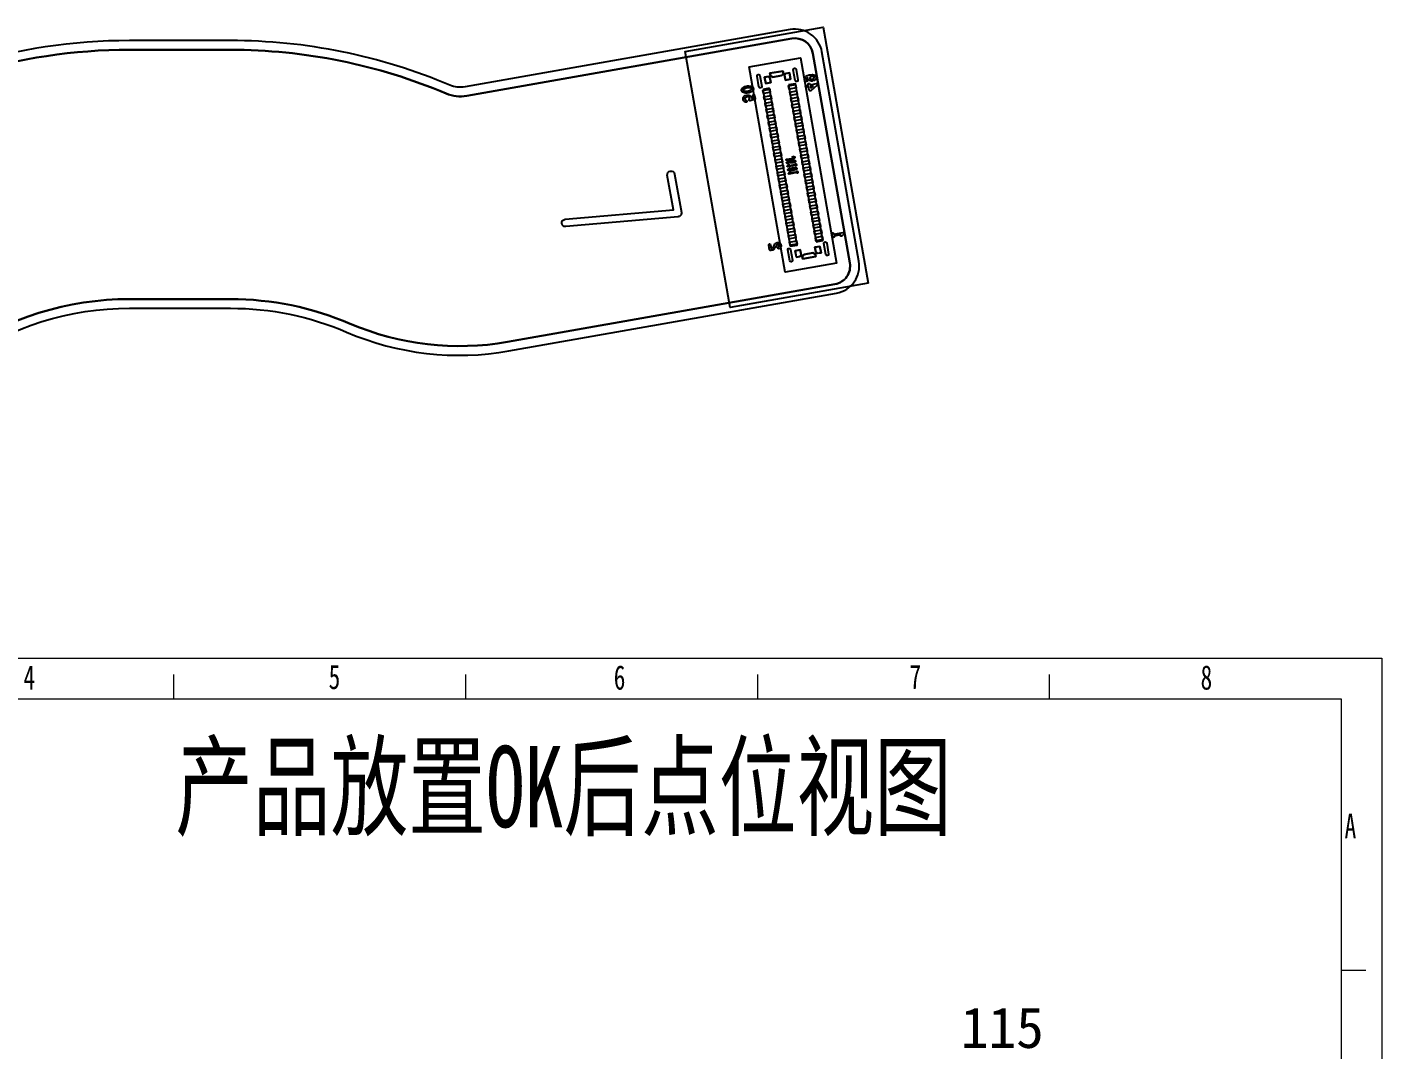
# Model space of a CAD drawing. Header units: millimetres. Extents: x 121 to 715, y 164 to 739.
# Drawn here: x 381.7 to 714.8, y 488.1 to 739.5 of the extents above; entities that cross this region are included whole.
import ezdxf

# ---------------------------------------------------------------- set-up
doc = ezdxf.new("R2010")
doc.units = ezdxf.units.MM
for name, color, linetype in [('00点位图', 100, 'Continuous'), ('c_layer1', 2, 'Continuous'), ('gbr-dxf_layer0', 7, 'Continuous'), ('gbr-outline-dxf_layer1', 2, 'Continuous'), ('outline_layer0', 1, 'Continuous'), ('设计图框', 120, 'Continuous')]:
    doc.layers.add(name, color=color, linetype=linetype)
doc.layers.add('標示線', color=3, linetype='Continuous', lineweight=0)
doc.styles.add('SLDTEXTSTYLE0', font='TXT', dxfattribs={"width": 0.7, "bigfont": 'bigfont'})
doc.styles.add('SLDTEXTSTYLE1', font='TXT', dxfattribs={"width": 0.7})
doc.styles.get("Standard").update_dxf_attribs({"font": ''})
doc.styles.get('Standard').set_extended_font_data('SimSun')

# ---------------------------------------------------------------- blocks, each defined once
blk = doc.blocks.new('YHD点位图')
at = {"layer": '00点位图', "color": 4, "linetype": 'Continuous', "lineweight": 18}
for p, q in [((1662.8, 1446.33), (1959.8, 1446.33)), ((1959.8, 1446.33), (1959.8, 1236.33)), ((1811.31, 1441.33), (1811.31, 1444.33)), ((1847.19, 1441.33), (1847.19, 1444.33)), ((1883.07, 1441.33), (1883.07, 1444.33)), ((1918.95, 1441.33), (1918.95, 1444.33)), ((1667.8, 1441.33), (1954.8, 1441.33)), ((1954.8, 1441.33), (1954.8, 1241.33)), ((1954.83, 1407.99), (1957.83, 1407.99))]:
    blk.add_line(p, q, dxfattribs=at)
at = {"layer": '00点位图', "color": 4, "linetype": 'Continuous', "lineweight": 0, "attachment_point": 1}
for s, insert, char_height, style in [('4', (1792.82, 1445.47), 3, 'SLDTEXTSTYLE1'), ('5', (1830.33, 1445.54), 3, 'SLDTEXTSTYLE1'), ('6', (1865.38, 1445.47), 3, 'SLDTEXTSTYLE1'), ('7', (1901.73, 1445.54), 3, 'SLDTEXTSTYLE1'), ('8', (1937.51, 1445.47), 3, 'SLDTEXTSTYLE1'), ('{\\fSimSun|b0|i0|c134|p2;\\C1;产品放置OK后点位视图}', (1811.48, 1435.56), 10, 'SLDTEXTSTYLE0'), ('A', (1955.21, 1427.21), 3, 'SLDTEXTSTYLE1')]:
    blk.add_mtext(s, dxfattribs=dict(at, insert=insert, char_height=char_height, style=style))

msp = doc.modelspace()

# ---------------------------------------------------------------- linework, layer by layer
msp.add_lwpolyline([(588.5, 676.54), (554.6, 670.56), (543.5, 733.52), (577.4, 739.49)], close=True)
at = {"layer": 'c_layer1'}
msp.add_line((574.37, 724.45), (575.02, 725), dxfattribs=at)
for points in [[(562.33, 724.93, -1), (561.65, 724.81), (561.19, 727.44, -1), (561.87, 727.56)], [(571.22, 726.5, -1), (570.54, 726.38), (570.08, 728.99, -1), (570.76, 729.11)], [(560.28, 724.33), (560.24, 724.09, -0.136502), (560.18, 723.98), (560.01, 723.78, -0.06707), (559.96, 723.74, -0.127468), (558.96, 723.31, -0.135752), (557.82, 723.39), (557.58, 723.53, -0.135168), (557.5, 723.61), (557.38, 723.82, -0.177918), (557.35, 723.98), (557.39, 724.22, -0.135835), (557.44, 724.33), (557.62, 724.53, -0.066096), (557.66, 724.57), (557.93, 724.75, -0.12039), (559.1, 725.04), (559.48, 725.01), (559.75, 724.94, -0.067025), (559.81, 724.92), (560.04, 724.78, -0.134777), (560.13, 724.7), (560.25, 724.49, -0.177758)], [(559.81, 724.33), (559.76, 724.42), (559.61, 724.5), (559.39, 724.56), (559.08, 724.58), (558.74, 724.55, 0.131038), (557.95, 724.21), (557.83, 724.07), (557.81, 723.98), (557.86, 723.89), (558.02, 723.81), (558.24, 723.75), (558.54, 723.73), (558.88, 723.76, 0.129735), (559.68, 724.1), (559.8, 724.24)], [(575.96, 725.2), (574.37, 723.84, -0.582544), (573.99, 723.98), (573.85, 724.79), (573.37, 724.71, -1), (573.29, 725.16), (573.77, 725.24), (573.74, 725.38, -1), (574.2, 725.46), (574.22, 725.32), (575.77, 725.6, -0.767401)], [(570.85, 705.54, -1.098819), (570.62, 705.52), (568.71, 705.18, -0.853835), (568.63, 705.4), (569.01, 705.6, -0.574456), (569.18, 705.5), (570.58, 705.75, -1.105506), (570.8, 705.81)], [(570.97, 704.7), (570.92, 704.6, -0.133259), (570.88, 704.55), (570.71, 704.45, -0.066984), (569.92, 704.21, -0.069345), (569.08, 704.17), (568.9, 704.21, -0.138361), (568.85, 704.23), (568.77, 704.31, -0.330931), (568.74, 704.45), (568.79, 704.55, -0.140388), (569.21, 704.78), (569.79, 704.93, -0.069887), (570.63, 704.98), (570.81, 704.94, -0.138361), (570.87, 704.91), (570.95, 704.84, -0.339649)], [(571.17, 703.73, -1.098721), (570.94, 703.72), (569.02, 703.38, -0.853835), (568.95, 703.59), (569.33, 703.8, -0.574456), (569.5, 703.7), (570.9, 703.94, -1.105506), (571.12, 704)], [(567.07, 685.85), (567.07, 685.62, -0.095567), (567.05, 685.54), (566.97, 685.32, -0.104556), (566.91, 685.24), (566.7, 685.03, -1), (566.38, 685.36), (566.56, 685.54, 0.302473), (566.53, 685.97), (566.4, 686.06, 0.26938), (565.97, 685.93), (565.68, 685.34, -0.056687), (565.65, 685.3), (565.4, 684.99, -0.083128), (565.35, 684.94), (564.96, 684.7, -0.061946), (564.91, 684.68), (564.55, 684.55, -0.460403), (564.25, 684.73), (564.05, 685.92, -1), (564.5, 686), (564.66, 685.07), (564.74, 685.1), (565.07, 685.31), (565.27, 685.56), (565.58, 686.18, -0.111418), (565.64, 686.26), (565.83, 686.4, -0.098691), (565.9, 686.45), (566.15, 686.52, -0.085282), (566.23, 686.53), (566.48, 686.51, -0.137017), (566.6, 686.48), (566.84, 686.31, -0.132504), (566.92, 686.23), (567.05, 685.96, -0.120432)], [(578.76, 683.71, -1), (578.09, 683.59), (577.61, 686.28, -1), (578.29, 686.4)], [(582.52, 688.59), (582.09, 688.17, -0.798107), (581.71, 688.41), (580.15, 688.13), (580.17, 688.02, -1), (579.72, 687.94), (579.6, 688.62, -1), (580.05, 688.7), (580.07, 688.59), (582.32, 688.98, -0.740211)], [(569.87, 682.19, -1), (569.19, 682.07), (568.72, 684.71, -1), (569.4, 684.83)]]:
    msp.add_lwpolyline(points, format="xyb", close=True, dxfattribs=at)
for points in [[(564.55, 725.84), (563.31, 725.62), (563.03, 727.17), (563.97, 727.33), (564.33, 727.08)], [(567.65, 728.12), (567.28, 727.6), (564.97, 727.19), (564.45, 727.56), (564.35, 728.14), (567.55, 728.7)], [(569.39, 726.69), (568.15, 726.47), (567.93, 727.71), (568.18, 728.08), (569.11, 728.24)], [(575.25, 727.13), (575.21, 727.2), (575.08, 727.28), (574.8, 727.35), (574.52, 727.34), (574.26, 727.16), (574.14, 727.03), (574.12, 726.91), (574.15, 726.85), (574.25, 726.77), (574.5, 726.7), (574.73, 726.7), (574.98, 726.79), (575.15, 726.9), (575.23, 727.02)], [(564.43, 723.44), (562.73, 723.14), (562.6, 723.93), (564.29, 724.23)], [(570.77, 724.56), (569.08, 724.26), (568.94, 725.05), (570.63, 725.35)], [(571.05, 723.01), (569.36, 722.71), (569.22, 723.5), (570.91, 723.79)], [(564.7, 721.89), (563.01, 721.59), (562.87, 722.38), (564.56, 722.68)], [(564.97, 720.33), (563.28, 720.04), (563.14, 720.82), (564.83, 721.12)], [(565.25, 718.78), (563.56, 718.48), (563.42, 719.27), (565.11, 719.57)], [(571.32, 721.45), (569.63, 721.15), (569.49, 721.94), (571.18, 722.24)], [(571.59, 719.9), (569.9, 719.6), (569.76, 720.39), (571.46, 720.69)], [(565.52, 717.23), (563.83, 716.93), (563.69, 717.72), (565.38, 718.02)], [(565.8, 715.67), (564.1, 715.38), (563.97, 716.16), (565.66, 716.46)], [(571.87, 718.35), (570.18, 718.05), (570.04, 718.84), (571.73, 719.13)], [(572.14, 716.79), (570.45, 716.49), (570.31, 717.28), (572, 717.58)], [(566.07, 714.12), (564.38, 713.82), (564.24, 714.61), (565.93, 714.91)], [(566.34, 712.57), (564.65, 712.27), (564.51, 713.06), (566.2, 713.36)], [(572.42, 715.24), (570.73, 714.94), (570.59, 715.73), (572.28, 716.03)], [(572.69, 713.69), (571, 713.39), (570.86, 714.18), (572.55, 714.47)], [(572.96, 712.13), (571.27, 711.83), (571.13, 712.62), (572.82, 712.92)], [(566.62, 711.01), (564.93, 710.71), (564.79, 711.5), (566.48, 711.8)], [(566.89, 709.46), (565.2, 709.16), (565.06, 709.95), (566.75, 710.25)], [(573.24, 710.58), (571.55, 710.28), (571.41, 711.07), (573.1, 711.37)], [(573.51, 709.03), (571.82, 708.73), (571.68, 709.52), (573.37, 709.81)], [(567.16, 707.91), (565.47, 707.61), (565.33, 708.4), (567.03, 708.69)], [(567.44, 706.35), (565.75, 706.05), (565.61, 706.84), (567.3, 707.14)], [(573.79, 707.47), (572.09, 707.17), (571.96, 707.96), (573.65, 708.26)], [(574.06, 705.92), (572.37, 705.62), (572.23, 706.41), (573.92, 706.71)], [(567.71, 704.8), (566.02, 704.5), (565.88, 705.29), (567.57, 705.59)], [(567.99, 703.25), (566.3, 702.95), (566.16, 703.74), (567.85, 704.03)], [(574.33, 704.37), (572.64, 704.07), (572.5, 704.86), (574.2, 705.15)], [(574.61, 702.81), (572.92, 702.51), (572.78, 703.3), (574.47, 703.6)], [(568.26, 701.69), (566.57, 701.39), (566.43, 702.18), (568.12, 702.48)], [(568.54, 700.14), (566.84, 699.84), (566.7, 700.63), (568.4, 700.93)], [(574.88, 701.26), (573.19, 700.96), (573.05, 701.75), (574.74, 702.05)], [(575.15, 699.71), (573.46, 699.41), (573.32, 700.2), (575.02, 700.49)], [(568.81, 698.59), (567.12, 698.29), (566.98, 699.08), (568.67, 699.37)], [(569.08, 697.03), (567.39, 696.73), (567.25, 697.52), (568.94, 697.82)], [(569.36, 695.48), (567.66, 695.18), (567.53, 695.97), (569.22, 696.27)], [(575.43, 698.15), (573.74, 697.85), (573.6, 698.64), (575.29, 698.94)], [(575.7, 696.6), (574.01, 696.3), (573.87, 697.09), (575.56, 697.39)], [(569.63, 693.93), (567.94, 693.63), (567.8, 694.42), (569.49, 694.71)], [(569.9, 692.37), (568.21, 692.07), (568.07, 692.86), (569.76, 693.16)], [(575.98, 695.04), (574.29, 694.75), (574.15, 695.53), (575.84, 695.83)], [(576.25, 693.49), (574.56, 693.19), (574.42, 693.98), (576.11, 694.28)], [(570.18, 690.82), (568.49, 690.52), (568.35, 691.31), (570.04, 691.61)], [(570.45, 689.27), (568.76, 688.97), (568.62, 689.76), (570.31, 690.05)], [(576.53, 691.94), (574.83, 691.64), (574.69, 692.43), (576.39, 692.73)], [(576.8, 690.38), (575.11, 690.09), (574.97, 690.87), (576.66, 691.17)], [(577.07, 688.83), (575.38, 688.53), (575.24, 689.32), (576.93, 689.62)], [(570.73, 687.71), (569.04, 687.41), (568.9, 688.2), (570.59, 688.5)], [(571, 686.16), (569.31, 685.86), (569.17, 686.65), (570.86, 686.95)], [(577.35, 687.28), (575.66, 686.98), (575.52, 687.77), (577.21, 688.07)], [(572.02, 683.5), (571.76, 683.13), (570.83, 682.97), (570.56, 684.52), (571.8, 684.74)], [(575.59, 683.07), (572.4, 682.51), (572.29, 683.09), (572.66, 683.61), (574.97, 684.02), (575.49, 683.65)], [(576.91, 684.04), (575.98, 683.87), (575.61, 684.13), (575.39, 685.37), (576.63, 685.59)]]:
    msp.add_lwpolyline(points, close=True, dxfattribs=at)
for points in [[(573.69, 727.14), (573.43, 726.98), (573.28, 726.82), (573.26, 726.72), (573.32, 726.63), (573.51, 726.5, -1), (573.26, 726.12), (573.02, 726.28, -0.117021), (572.95, 726.36), (572.83, 726.57, -0.179376), (572.8, 726.72), (572.84, 726.96, -0.138184), (572.89, 727.07), (573.11, 727.31, -0.078885), (573.16, 727.36), (573.51, 727.56, -0.05422), (573.55, 727.59), (573.95, 727.72), (574.44, 727.8), (574.82, 727.81, -0.065303), (574.88, 727.8), (575.23, 727.72, -0.098344), (575.31, 727.68), (575.51, 727.54, -0.09677), (575.57, 727.48), (575.69, 727.3, -0.189147), (575.72, 727.14)], [(575.72, 727.14), (575.68, 726.9, -0.10756), (575.64, 726.81), (575.5, 726.61, -0.093862), (575.44, 726.55), (575.22, 726.39, -0.066245), (575.16, 726.36), (574.84, 726.25, -0.091351), (574.76, 726.24), (574.46, 726.24, -0.066315), (574.41, 726.25), (574.09, 726.34, -0.088245), (574.02, 726.38), (573.83, 726.51, -0.284503), (573.69, 727.14)], [(560.72, 721.93, -0.393085), (560.55, 721.67), (559.49, 721.4, -0.623735), (559.22, 721.71), (559.32, 721.95), (559.33, 722.07), (559.29, 722.16), (559.16, 722.27), (559, 722.34), (558.74, 722.34), (558.48, 722.27), (558.29, 722.13, 0.305168), (558.24, 721.67), (558.34, 721.55), (558.54, 721.44, -1), (558.32, 721.04), (558.08, 721.17, -0.082059), (558.03, 721.22), (557.87, 721.39, -0.101876), (557.82, 721.47), (557.73, 721.72, -0.119462), (557.72, 721.83), (557.76, 722.09, -0.096614), (557.79, 722.18), (557.92, 722.4, -0.107891), (557.99, 722.48), (558.25, 722.67, -0.09284), (558.32, 722.7), (558.65, 722.79, -0.065592), (558.71, 722.8), (559.05, 722.8, -0.111445), (559.15, 722.78), (559.37, 722.67, -0.070015), (559.43, 722.64), (559.63, 722.47, -0.123546), (559.69, 722.38), (559.77, 722.19, -0.10589), (559.79, 722.1), (559.78, 721.95)], [(559.78, 721.95), (560.23, 722.06), (560.13, 722.62, -1), (560.58, 722.69), (560.72, 721.93)], [(570.5, 707.43), (570.45, 707.33, -0.146514), (569.78, 707), (568.43, 706.76, -1), (568.39, 706.99), (569.74, 707.23, 0.139146), (570.24, 707.45)], [(568.69, 706.18), (568.81, 706.16, -1), (568.78, 705.94), (568.6, 705.96, -0.137756), (568.55, 705.99), (568.47, 706.05, -0.292402), (568.43, 706.17), (568.45, 706.25, -0.18808), (568.91, 706.54), (569.59, 706.72), (569.94, 706.77), (570.26, 706.78, -0.056552), (570.28, 706.78), (570.5, 706.74, -0.144709), (570.55, 706.71), (570.64, 706.63, -0.357991), (570.66, 706.48)], [(570.66, 706.48), (570.6, 706.4, -0.191369), (569.48, 706.1), (569.33, 706.13, -0.116903), (569.28, 706.15), (569.2, 706.22, -0.461866), (569.19, 706.4)], [(569.43, 706.34, 0.124077), (569.93, 706.34), (570.12, 706.39), (570.3, 706.46), (570.4, 706.52)], [(570.24, 707.45), (570.14, 707.48), (569.94, 707.5, -1), (569.96, 707.73)], [(569.96, 707.73, -0.18612), (570.47, 707.57, -0.351653), (570.5, 707.43)], [(570.73, 704.73), (570.59, 704.76), (570.13, 704.75), (569.83, 704.71, 0.067391), (569.1, 704.49), (568.99, 704.42)]]:
    msp.add_lwpolyline(points, format="xyb", dxfattribs=at)
for points in [[(575.02, 725), (574.3, 724.87), (574.37, 724.45)], [(569.19, 706.4), (568.77, 706.24), (568.69, 706.18)], [(570.4, 706.52), (570.25, 706.55), (569.95, 706.55), (569.7, 706.51), (569.51, 706.4), (569.43, 706.34)], [(568.99, 704.42), (569.12, 704.39), (569.58, 704.4), (570.18, 704.5), (570.61, 704.66), (570.73, 704.73)]]:
    msp.add_lwpolyline(points, dxfattribs=at)
at = {"layer": 'gbr-dxf_layer0'}
for p, q in [((563.03, 727.17), (563.3, 725.65)), ((567.55, 728.7), (564.35, 728.14)), ((567.94, 727.64), (568.14, 726.5)), ((564.25, 724.45), (562.56, 724.16)), ((562.56, 724.16), (569.34, 685.67)), ((568.9, 725.28), (575.69, 686.79)), ((571.8, 684.74), (570.55, 684.52)), ((570.55, 684.52), (570.82, 683)), ((572.31, 683.02), (572.39, 682.54))]:
    msp.add_line(p, q, dxfattribs=at)
at = {"layer": 'gbr-dxf_layer0', "linetype": 'Continuous'}
for points in [[(206.88, 704.1), (206.88, 651.83, 0.414215), (213.64, 645.07), (325.72, 645.07, 0.152268), (365.68, 657.52, -0.152268), (406.91, 670.38), (431.7, 670.38, -0.101585), (460.28, 664.51, 0.145892), (500.19, 659.89), (580.72, 674.09, 0.41414), (586.2, 681.92), (577.13, 733.41, 0.414154), (569.29, 738.89), (489.42, 724.81, -0.144694), (485.61, 725.24, 0.100411), (431.7, 736.18), (406.91, 736.18, 0.151026), (328.84, 712.04, -0.151035), (325.02, 710.86), (213.64, 710.86, 0.414215)], [(513.98, 692.25), (540.61, 694.58), (539.11, 703.06, -1), (540.89, 703.38), (542.56, 693.92, -0.441038), (541.74, 692.87), (514.14, 690.45, -1)]]:
    msp.add_lwpolyline(points, format="xyb", close=True, dxfattribs=at)
msp.add_lwpolyline([(559.22, 729.73), (571.82, 731.95), (580.72, 681.48), (568.12, 679.26)], close=True, dxfattribs=at)
for points in [[(563.31, 725.62), (563.31, 725.62), (564.55, 725.84), (564.34, 727.01), (563.9, 727.32), (563.03, 727.17)], [(564.35, 728.14), (564.44, 727.63), (565.04, 727.21), (567.21, 727.59), (567.64, 728.19), (567.55, 728.67)], [(569.11, 728.24), (568.25, 728.09), (567.94, 727.64)], [(568.15, 726.47), (569.39, 726.69), (569.12, 728.21)], [(569.35, 685.64), (569.35, 685.64), (571.04, 685.93), (564.25, 724.42)], [(570.59, 725.57), (570.59, 725.57), (568.9, 725.28)], [(575.7, 686.75), (577.38, 687.06), (570.6, 725.54)], [(570.83, 682.97), (571.69, 683.12), (572, 683.57), (571.8, 684.7)], [(572.4, 682.51), (575.59, 683.07), (575.5, 683.58), (574.9, 684), (572.73, 683.62), (572.31, 683.02)], [(576.63, 685.59), (576.63, 685.59), (575.39, 685.37)], [(575.39, 685.37), (575.6, 684.2), (576.05, 683.89), (576.91, 684.04), (576.64, 685.56)]]:
    msp.add_lwpolyline(points, dxfattribs=at)
at = {"layer": 'gbr-outline-dxf_layer1', "linetype": 'Continuous'}
msp.add_lwpolyline([(209.13, 704.1), (209.13, 651.83, 0.414215), (213.64, 647.32), (325.72, 647.32, 0.152268), (364.39, 659.38, -0.152268), (406.91, 672.63), (431.7, 672.63, -0.101585), (461.17, 666.58, 0.145892), (499.8, 662.11), (580.33, 676.31, 0.414233), (583.98, 681.53), (574.91, 733.02, 0.414154), (569.69, 736.67), (489.81, 722.59, -0.144694), (484.74, 723.16, 0.100411), (431.7, 733.92), (406.91, 733.92, 0.151026), (330.11, 710.18, -0.151038), (325.02, 708.61), (213.64, 708.61, 0.414215)], format="xyb", close=True, dxfattribs=at)
at = {"layer": 'outline_layer0'}
msp.add_lwpolyline([(209.13, 704.1, -0.414215), (213.64, 708.61), (325.02, 708.61, 0.151039), (330.11, 710.18, -0.151026), (406.91, 733.92), (431.7, 733.92, -0.100411), (484.74, 723.16, 0.144704), (489.81, 722.59), (569.69, 736.67, -0.414203), (574.91, 733.02), (583.98, 681.53, -0.414289), (580.33, 676.31), (499.8, 662.11, -0.145893), (461.17, 666.58, 0.101585), (431.7, 672.63), (406.91, 672.63, 0.152268), (364.39, 659.38, -0.152268), (325.72, 647.32), (213.64, 647.32, -0.414215), (209.13, 651.83)], format="xyb", close=True, dxfattribs=at)

# ---------------------------------------------------------------- block references
at = {"layer": '设计图框', "xscale": 2, "yscale": 2, "zscale": 2}
msp.add_blockref('YHD点位图', (-3204.81, -2308.31), dxfattribs=at)

# ---------------------------------------------------------------- texts
at = {"layer": '標示線', "color": 6, "insert": (611.27, 488.39), "char_height": 10, "attachment_point": 7}
msp.add_mtext('115', dxfattribs=at)

doc.saveas('drawing.dxf')
